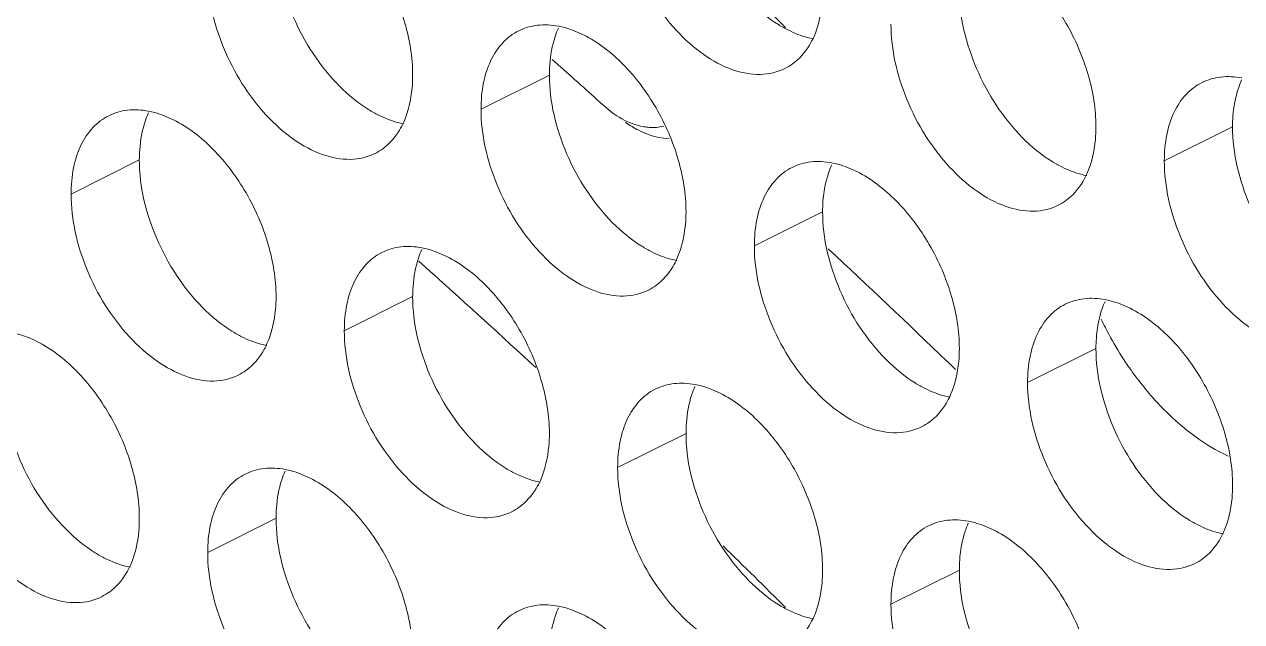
# Model space of a CAD drawing. Header units: millimetres. Extents: x 0 to 2524, y 0 to 1785.
# Drawn here: x 1880.57 to 1890.65, y 767.51 to 772.45 of the extents above; entities that cross this region are included whole.
import ezdxf

# ---------------------------------------------------------------- set-up
doc = ezdxf.new("R2010")
doc.units = ezdxf.units.MM
doc.header["$LTSCALE"] = 0.1
doc.layers.add('标注', color=251, linetype='Continuous', lineweight=9)

msp = doc.modelspace()

# ---------------------------------------------------------------- linework, layer by layer
at = {"layer": '标注'}
for p, q in [((1884.939, 772.161), (1884.988, 772.117)), ((1884.916, 772.033), (1884.35, 771.75)), ((1890.572, 771.605), (1890.007, 771.322)), ((1881.521, 771.33), (1880.956, 771.047)), ((1887.178, 770.902), (1886.613, 770.619)), ((1883.953, 770.386), (1883.836, 770.491)), ((1883.784, 770.199), (1883.218, 769.916)), ((1889.441, 769.77), (1888.875, 769.487)), ((1888.208, 769.664), (1888.279, 769.595)), ((1886.047, 769.067), (1885.481, 768.784)), ((1882.653, 768.364), (1882.087, 768.081)), ((1888.31, 767.936), (1887.744, 767.653))]:
    msp.add_line(p, q, dxfattribs=at)
for centre, radius, start, end in [((1829.301, 714.53), 81.647, 45.16201, 45.67129), ((1885.66, 772.122), 0.734, 155.8796, 161.7803), ((1833.02, 713.716), 78.176, 47.97131, 48.33614), ((1886.664, 772.492), 0.453, 296.5256, 305.9034), ((1891.317, 771.693), 0.734, 155.8796, 161.7803), ((1882.266, 771.419), 0.734, 155.8796, 161.7803), ((1885.998, 772.493), 0.953, 227.9166, 233.0726), ((1886.092, 772.426), 0.956, 235.0876, 239.0229), ((1883.27, 771.789), 0.453, 296.5256, 305.9034), ((1887.923, 770.99), 0.734, 155.8796, 161.7803), ((1888.927, 771.361), 0.453, 296.5256, 305.9034), ((1884.529, 770.288), 0.734, 155.8796, 161.7803), ((1833.151, 712.505), 79.362, 46.07282, 47.05003), ((1832.056, 712.632), 77.646, 47.20853, 48.05794), ((1885.533, 770.658), 0.453, 296.5256, 305.9034), ((1890.186, 769.859), 0.734, 155.8796, 161.7803), ((1892.135, 771.281), 2.939, 205.5487, 207.1015), ((1892.116, 771.27), 2.917, 207.094, 211.9104), ((1882.138, 769.955), 0.453, 296.5256, 305.9034), ((1886.791, 769.156), 0.734, 155.8796, 161.7803), ((1887.795, 769.527), 0.453, 296.5256, 305.9034), ((1883.397, 768.453), 0.734, 155.8796, 161.7803), ((1884.401, 768.824), 0.453, 296.5256, 305.9034), ((1889.054, 768.025), 0.734, 155.8796, 161.7803), ((1829.301, 709.73), 81.647, 45.16201, 45.67129), ((1890.058, 768.395), 0.453, 296.5256, 305.9034), ((1881.007, 768.121), 0.453, 296.5256, 305.9034), ((1885.66, 767.322), 0.734, 155.8796, 161.7803)]:
    msp.add_arc(centre, radius, start, end, dxfattribs=at)
for points, knots in [([(1886.866, 772.087), (1886.804, 772.056), (1886.654, 772.022), (1886.416, 772.069), (1886.178, 772.2), (1885.87, 772.478), (1885.584, 772.94), (1885.481, 773.373), (1885.481, 773.584)], [0, 0, 0, 0, 0.090718, 0.191742, 0.308104, 0.439279, 0.725532, 1, 1, 1, 1]), ([(1882.936, 773.496), (1883.056, 773.436), (1883.287, 773.256), (1883.553, 772.898), (1883.734, 772.479), (1883.784, 772.178), (1883.784, 772.033)], [0, 0, 0, 0, 0.229676, 0.488215, 0.753207, 1, 1, 1, 1]), ([(1883.177, 771.942), (1883.015, 772.105), (1882.764, 772.492), (1882.653, 772.943), (1882.653, 773.164)], [0, 0, 0, 0, 0.508684, 1, 1, 1, 1]), ([(1888.592, 773.068), (1888.713, 773.008), (1888.944, 772.827), (1889.21, 772.469), (1889.391, 772.051), (1889.441, 771.749), (1889.441, 771.605)], [0, 0, 0, 0, 0.229676, 0.488215, 0.753207, 1, 1, 1, 1]), ([(1883.472, 771.384), (1883.41, 771.353), (1883.26, 771.319), (1883.022, 771.367), (1882.784, 771.497), (1882.476, 771.775), (1882.19, 772.237), (1882.087, 772.67), (1882.087, 772.881)], [0, 0, 0, 0, 0.090718, 0.191742, 0.308104, 0.439279, 0.725532, 1, 1, 1, 1]), ([(1887.178, 772.736), (1887.178, 772.7), (1887.173, 772.568), (1887.143, 772.435), (1887.104, 772.347)], [0, 0, 0, 0, 0.268874, 1, 1, 1, 1]), ([(1888.833, 771.514), (1888.672, 771.677), (1888.421, 772.064), (1888.31, 772.514), (1888.31, 772.736)], [0, 0, 0, 0, 0.508684, 1, 1, 1, 1]), ([(1886.895, 772.404), (1886.867, 772.418), (1886.749, 772.484), (1886.644, 772.572), (1886.571, 772.645)], [0, 0, 0, 0, 0.235002, 1, 1, 1, 1]), ([(1884.35, 771.75), (1884.35, 771.823), (1884.362, 771.962), (1884.421, 772.152), (1884.52, 772.304), (1884.613, 772.375), (1884.662, 772.399)], [0, 0, 0, 0, 0.289235, 0.54966, 0.782932, 1, 1, 1, 1]), ([(1884.662, 772.399), (1884.71, 772.423), (1884.82, 772.455), (1884.934, 772.448), (1884.991, 772.437)], [0, 0, 0, 0, 0.482538, 1, 1, 1, 1]), ([(1884.991, 772.437), (1885.008, 772.434), (1885.079, 772.417), (1885.148, 772.39), (1885.198, 772.365)], [0, 0, 0, 0, 0.238696, 1, 1, 1, 1]), ([(1887.103, 772.332), (1887.086, 772.335), (1887.014, 772.351), (1886.945, 772.379), (1886.895, 772.404)], [0, 0, 0, 0, 0.238696, 1, 1, 1, 1]), ([(1889.129, 770.956), (1889.067, 770.924), (1888.917, 770.89), (1888.679, 770.938), (1888.44, 771.069), (1888.133, 771.346), (1887.847, 771.809), (1887.744, 772.241), (1887.744, 772.453)], [0, 0, 0, 0, 0.090718, 0.191742, 0.308104, 0.439279, 0.725532, 1, 1, 1, 1]), ([(1884.916, 772.033), (1884.916, 772.061), (1884.919, 772.169), (1884.938, 772.276), (1884.963, 772.351)], [0, 0, 0, 0, 0.264225, 1, 1, 1, 1]), ([(1885.198, 772.365), (1885.319, 772.305), (1885.55, 772.124), (1885.816, 771.766), (1885.997, 771.348), (1886.047, 771.046), (1886.047, 770.902)], [0, 0, 0, 0, 0.229676, 0.488215, 0.753207, 1, 1, 1, 1]), ([(1887.104, 772.347), (1887.093, 772.324), (1887.05, 772.24), (1886.986, 772.166), (1886.93, 772.125)], [0, 0, 0, 0, 0.265525, 1, 1, 1, 1]), ([(1883.784, 772.033), (1883.784, 771.997), (1883.778, 771.865), (1883.749, 771.732), (1883.71, 771.644)], [0, 0, 0, 0, 0.268874, 1, 1, 1, 1]), ([(1885.439, 770.811), (1885.278, 770.974), (1885.027, 771.361), (1884.916, 771.811), (1884.916, 772.033)], [0, 0, 0, 0, 0.508684, 1, 1, 1, 1]), ([(1890.319, 771.971), (1890.367, 771.995), (1890.477, 772.026), (1890.591, 772.02), (1890.648, 772.009)], [0, 0, 0, 0, 0.482538, 1, 1, 1, 1]), ([(1883.501, 771.701), (1883.473, 771.715), (1883.355, 771.782), (1883.249, 771.869), (1883.177, 771.942)], [0, 0, 0, 0, 0.235002, 1, 1, 1, 1]), ([(1890.007, 771.322), (1890.007, 771.395), (1890.019, 771.533), (1890.078, 771.724), (1890.177, 771.876), (1890.27, 771.946), (1890.319, 771.971)], [0, 0, 0, 0, 0.289235, 0.54966, 0.782932, 1, 1, 1, 1]), ([(1890.572, 771.605), (1890.572, 771.633), (1890.576, 771.74), (1890.595, 771.848), (1890.62, 771.923)], [0, 0, 0, 0, 0.264225, 1, 1, 1, 1]), ([(1880.956, 771.047), (1880.956, 771.12), (1880.968, 771.259), (1881.027, 771.449), (1881.126, 771.601), (1881.219, 771.672), (1881.268, 771.696)], [0, 0, 0, 0, 0.289235, 0.54966, 0.782932, 1, 1, 1, 1]), ([(1881.268, 771.696), (1881.316, 771.72), (1881.426, 771.752), (1881.54, 771.745), (1881.597, 771.734)], [0, 0, 0, 0, 0.482538, 1, 1, 1, 1]), ([(1881.597, 771.734), (1881.614, 771.731), (1881.685, 771.714), (1881.754, 771.687), (1881.804, 771.662)], [0, 0, 0, 0, 0.238696, 1, 1, 1, 1]), ([(1883.709, 771.629), (1883.692, 771.632), (1883.62, 771.649), (1883.551, 771.676), (1883.501, 771.701)], [0, 0, 0, 0, 0.238696, 1, 1, 1, 1]), ([(1885.735, 770.253), (1885.672, 770.221), (1885.522, 770.187), (1885.285, 770.235), (1885.046, 770.366), (1884.738, 770.643), (1884.452, 771.106), (1884.35, 771.538), (1884.35, 771.75)], [0, 0, 0, 0, 0.090718, 0.191742, 0.308104, 0.439279, 0.725532, 1, 1, 1, 1]), ([(1885.425, 771.731), (1885.447, 771.714), (1885.53, 771.658), (1885.625, 771.617), (1885.698, 771.605)], [0, 0, 0, 0, 0.272237, 1, 1, 1, 1]), ([(1881.521, 771.33), (1881.521, 771.358), (1881.525, 771.466), (1881.544, 771.573), (1881.569, 771.648)], [0, 0, 0, 0, 0.264225, 1, 1, 1, 1]), ([(1881.804, 771.662), (1881.925, 771.602), (1882.155, 771.421), (1882.422, 771.063), (1882.603, 770.645), (1882.653, 770.344), (1882.653, 770.199)], [0, 0, 0, 0, 0.229676, 0.488215, 0.753207, 1, 1, 1, 1]), ([(1883.71, 771.644), (1883.699, 771.621), (1883.656, 771.537), (1883.592, 771.463), (1883.536, 771.422)], [0, 0, 0, 0, 0.265525, 1, 1, 1, 1]), ([(1885.6, 771.606), (1885.618, 771.595), (1885.687, 771.557), (1885.763, 771.528), (1885.82, 771.516)], [0, 0, 0, 0, 0.26533, 1, 1, 1, 1]), ([(1885.698, 771.605), (1885.712, 771.602), (1885.767, 771.595), (1885.823, 771.6), (1885.863, 771.611)], [0, 0, 0, 0, 0.262378, 1, 1, 1, 1]), ([(1889.441, 771.605), (1889.441, 771.569), (1889.435, 771.437), (1889.406, 771.304), (1889.366, 771.216)], [0, 0, 0, 0, 0.268874, 1, 1, 1, 1]), ([(1891.096, 770.382), (1890.935, 770.545), (1890.684, 770.932), (1890.572, 771.383), (1890.572, 771.605)], [0, 0, 0, 0, 0.508684, 1, 1, 1, 1]), ([(1889.158, 771.272), (1889.13, 771.287), (1889.012, 771.353), (1888.906, 771.44), (1888.833, 771.514)], [0, 0, 0, 0, 0.235002, 1, 1, 1, 1]), ([(1882.045, 770.108), (1881.884, 770.271), (1881.633, 770.658), (1881.521, 771.108), (1881.521, 771.33)], [0, 0, 0, 0, 0.508684, 1, 1, 1, 1]), ([(1886.925, 771.268), (1886.973, 771.292), (1887.083, 771.324), (1887.197, 771.317), (1887.253, 771.306)], [0, 0, 0, 0, 0.482538, 1, 1, 1, 1]), ([(1887.253, 771.306), (1887.271, 771.303), (1887.342, 771.286), (1887.411, 771.259), (1887.461, 771.234)], [0, 0, 0, 0, 0.238696, 1, 1, 1, 1]), ([(1891.392, 769.824), (1891.329, 769.793), (1891.179, 769.759), (1890.942, 769.807), (1890.703, 769.937), (1890.395, 770.215), (1890.109, 770.678), (1890.007, 771.11), (1890.007, 771.322)], [0, 0, 0, 0, 0.090718, 0.191742, 0.308104, 0.439279, 0.725532, 1, 1, 1, 1]), ([(1886.613, 770.619), (1886.613, 770.692), (1886.625, 770.83), (1886.684, 771.021), (1886.783, 771.173), (1886.876, 771.243), (1886.925, 771.268)], [0, 0, 0, 0, 0.289235, 0.54966, 0.782932, 1, 1, 1, 1]), ([(1887.178, 770.902), (1887.178, 770.93), (1887.182, 771.037), (1887.201, 771.145), (1887.226, 771.22)], [0, 0, 0, 0, 0.264225, 1, 1, 1, 1]), ([(1887.461, 771.234), (1887.582, 771.173), (1887.812, 770.993), (1888.079, 770.635), (1888.26, 770.216), (1888.31, 769.915), (1888.31, 769.77)], [0, 0, 0, 0, 0.229676, 0.488215, 0.753207, 1, 1, 1, 1]), ([(1889.366, 771.2), (1889.349, 771.203), (1889.277, 771.22), (1889.208, 771.247), (1889.158, 771.272)], [0, 0, 0, 0, 0.238696, 1, 1, 1, 1]), ([(1889.366, 771.216), (1889.356, 771.193), (1889.313, 771.109), (1889.249, 771.035), (1889.192, 770.994)], [0, 0, 0, 0, 0.265525, 1, 1, 1, 1]), ([(1882.341, 769.55), (1882.278, 769.518), (1882.128, 769.484), (1881.891, 769.532), (1881.652, 769.663), (1881.344, 769.94), (1881.058, 770.403), (1880.956, 770.835), (1880.956, 771.047)], [0, 0, 0, 0, 0.090718, 0.191742, 0.308104, 0.439279, 0.725532, 1, 1, 1, 1]), ([(1886.047, 770.902), (1886.047, 770.866), (1886.041, 770.734), (1886.012, 770.601), (1885.972, 770.513)], [0, 0, 0, 0, 0.268874, 1, 1, 1, 1]), ([(1887.702, 769.68), (1887.541, 769.842), (1887.29, 770.229), (1887.178, 770.68), (1887.178, 770.902)], [0, 0, 0, 0, 0.508684, 1, 1, 1, 1]), ([(1885.764, 770.569), (1885.736, 770.584), (1885.618, 770.65), (1885.512, 770.737), (1885.439, 770.811)], [0, 0, 0, 0, 0.235002, 1, 1, 1, 1]), ([(1883.53, 770.565), (1883.579, 770.589), (1883.689, 770.621), (1883.802, 770.614), (1883.859, 770.603)], [0, 0, 0, 0, 0.482538, 1, 1, 1, 1]), ([(1883.859, 770.603), (1883.877, 770.6), (1883.948, 770.583), (1884.017, 770.556), (1884.067, 770.531)], [0, 0, 0, 0, 0.238696, 1, 1, 1, 1]), ([(1887.998, 769.121), (1887.935, 769.09), (1887.785, 769.056), (1887.547, 769.104), (1887.309, 769.234), (1887.001, 769.512), (1886.715, 769.975), (1886.613, 770.407), (1886.613, 770.619)], [0, 0, 0, 0, 0.090718, 0.191742, 0.308104, 0.439279, 0.725532, 1, 1, 1, 1]), ([(1883.218, 769.916), (1883.218, 769.989), (1883.23, 770.128), (1883.29, 770.318), (1883.389, 770.47), (1883.481, 770.54), (1883.53, 770.565)], [0, 0, 0, 0, 0.289235, 0.54966, 0.782932, 1, 1, 1, 1]), ([(1883.784, 770.199), (1883.784, 770.227), (1883.788, 770.334), (1883.807, 770.442), (1883.832, 770.517)], [0, 0, 0, 0, 0.264225, 1, 1, 1, 1]), ([(1884.067, 770.531), (1884.188, 770.47), (1884.418, 770.29), (1884.684, 769.932), (1884.866, 769.513), (1884.916, 769.212), (1884.916, 769.067)], [0, 0, 0, 0, 0.229676, 0.488215, 0.753207, 1, 1, 1, 1]), ([(1885.972, 770.497), (1885.955, 770.501), (1885.883, 770.517), (1885.814, 770.544), (1885.764, 770.569)], [0, 0, 0, 0, 0.238696, 1, 1, 1, 1]), ([(1885.972, 770.513), (1885.962, 770.49), (1885.919, 770.406), (1885.855, 770.332), (1885.798, 770.291)], [0, 0, 0, 0, 0.265525, 1, 1, 1, 1]), ([(1882.653, 770.199), (1882.653, 770.163), (1882.647, 770.031), (1882.618, 769.898), (1882.578, 769.81)], [0, 0, 0, 0, 0.268874, 1, 1, 1, 1]), ([(1884.308, 768.977), (1884.146, 769.139), (1883.895, 769.527), (1883.784, 769.977), (1883.784, 770.199)], [0, 0, 0, 0, 0.508684, 1, 1, 1, 1]), ([(1889.187, 770.136), (1889.236, 770.16), (1889.346, 770.192), (1889.459, 770.185), (1889.516, 770.174)], [0, 0, 0, 0, 0.482538, 1, 1, 1, 1]), ([(1882.37, 769.866), (1882.342, 769.881), (1882.224, 769.947), (1882.118, 770.035), (1882.045, 770.108)], [0, 0, 0, 0, 0.235002, 1, 1, 1, 1]), ([(1888.875, 769.487), (1888.875, 769.56), (1888.887, 769.699), (1888.946, 769.889), (1889.046, 770.042), (1889.138, 770.112), (1889.187, 770.136)], [0, 0, 0, 0, 0.289235, 0.54966, 0.782932, 1, 1, 1, 1]), ([(1889.441, 769.77), (1889.441, 769.799), (1889.445, 769.906), (1889.464, 770.013), (1889.488, 770.089)], [0, 0, 0, 0, 0.264225, 1, 1, 1, 1]), ([(1889.516, 770.174), (1889.533, 770.171), (1889.605, 770.155), (1889.674, 770.127), (1889.724, 770.102)], [0, 0, 0, 0, 0.238696, 1, 1, 1, 1]), ([(1889.724, 770.102), (1889.845, 770.042), (1890.075, 769.862), (1890.341, 769.504), (1890.522, 769.085), (1890.572, 768.784), (1890.572, 768.639)], [0, 0, 0, 0, 0.229676, 0.488215, 0.753207, 1, 1, 1, 1]), ([(1880.465, 769.9), (1880.482, 769.897), (1880.554, 769.88), (1880.623, 769.853), (1880.673, 769.828)], [0, 0, 0, 0, 0.238696, 1, 1, 1, 1]), ([(1884.604, 768.418), (1884.541, 768.387), (1884.391, 768.353), (1884.153, 768.401), (1883.915, 768.531), (1883.607, 768.809), (1883.321, 769.272), (1883.218, 769.704), (1883.218, 769.916)], [0, 0, 0, 0, 0.090718, 0.191742, 0.308104, 0.439279, 0.725532, 1, 1, 1, 1]), ([(1880.673, 769.828), (1880.794, 769.767), (1881.024, 769.587), (1881.29, 769.229), (1881.471, 768.81), (1881.521, 768.509), (1881.521, 768.364)], [0, 0, 0, 0, 0.229676, 0.488215, 0.753207, 1, 1, 1, 1]), ([(1882.578, 769.794), (1882.56, 769.798), (1882.489, 769.814), (1882.42, 769.841), (1882.37, 769.866)], [0, 0, 0, 0, 0.238696, 1, 1, 1, 1]), ([(1882.578, 769.81), (1882.568, 769.787), (1882.525, 769.703), (1882.461, 769.629), (1882.404, 769.588)], [0, 0, 0, 0, 0.265525, 1, 1, 1, 1]), ([(1888.027, 769.438), (1887.998, 769.452), (1887.88, 769.519), (1887.775, 769.606), (1887.702, 769.68)], [0, 0, 0, 0, 0.235002, 1, 1, 1, 1]), ([(1888.31, 769.77), (1888.31, 769.735), (1888.304, 769.602), (1888.275, 769.47), (1888.235, 769.381)], [0, 0, 0, 0, 0.268874, 1, 1, 1, 1]), ([(1889.965, 768.548), (1889.803, 768.711), (1889.552, 769.098), (1889.441, 769.549), (1889.441, 769.77)], [0, 0, 0, 0, 0.508684, 1, 1, 1, 1]), ([(1889.64, 769.728), (1889.661, 769.694), (1889.748, 769.561), (1889.847, 769.435), (1889.926, 769.346)], [0, 0, 0, 0, 0.254374, 1, 1, 1, 1]), ([(1880.914, 768.274), (1880.752, 768.436), (1880.501, 768.824), (1880.39, 769.274), (1880.39, 769.496)], [0, 0, 0, 0, 0.508684, 1, 1, 1, 1]), ([(1885.793, 769.433), (1885.841, 769.457), (1885.952, 769.489), (1886.065, 769.482), (1886.122, 769.472)], [0, 0, 0, 0, 0.482538, 1, 1, 1, 1]), ([(1890.26, 767.99), (1890.198, 767.959), (1890.048, 767.925), (1889.81, 767.972), (1889.572, 768.103), (1889.264, 768.381), (1888.978, 768.843), (1888.875, 769.276), (1888.875, 769.487)], [0, 0, 0, 0, 0.090718, 0.191742, 0.308104, 0.439279, 0.725532, 1, 1, 1, 1]), ([(1885.481, 768.784), (1885.481, 768.857), (1885.493, 768.996), (1885.552, 769.186), (1885.652, 769.339), (1885.744, 769.409), (1885.793, 769.433)], [0, 0, 0, 0, 0.289235, 0.54966, 0.782932, 1, 1, 1, 1]), ([(1886.047, 769.067), (1886.047, 769.096), (1886.051, 769.203), (1886.069, 769.311), (1886.094, 769.386)], [0, 0, 0, 0, 0.264225, 1, 1, 1, 1]), ([(1886.122, 769.472), (1886.139, 769.468), (1886.211, 769.452), (1886.28, 769.424), (1886.33, 769.399)], [0, 0, 0, 0, 0.238696, 1, 1, 1, 1]), ([(1886.33, 769.399), (1886.45, 769.339), (1886.681, 769.159), (1886.947, 768.801), (1887.128, 768.382), (1887.178, 768.081), (1887.178, 767.936)], [0, 0, 0, 0, 0.229676, 0.488215, 0.753207, 1, 1, 1, 1]), ([(1888.235, 769.366), (1888.217, 769.369), (1888.146, 769.386), (1888.077, 769.413), (1888.027, 769.438)], [0, 0, 0, 0, 0.238696, 1, 1, 1, 1]), ([(1888.235, 769.381), (1888.225, 769.358), (1888.181, 769.274), (1888.117, 769.2), (1888.061, 769.16)], [0, 0, 0, 0, 0.265525, 1, 1, 1, 1]), ([(1889.926, 769.346), (1889.945, 769.325), (1890.022, 769.243), (1890.105, 769.166), (1890.17, 769.113)], [0, 0, 0, 0, 0.256131, 1, 1, 1, 1]), ([(1881.21, 767.715), (1881.147, 767.684), (1880.997, 767.65), (1880.759, 767.698), (1880.521, 767.829), (1880.213, 768.106), (1879.927, 768.569), (1879.824, 769.001), (1879.824, 769.213)], [0, 0, 0, 0, 0.090718, 0.191742, 0.308104, 0.439279, 0.725532, 1, 1, 1, 1]), ([(1890.17, 769.113), (1890.199, 769.088), (1890.314, 769), (1890.439, 768.924), (1890.536, 768.879)], [0, 0, 0, 0, 0.262334, 1, 1, 1, 1]), ([(1884.633, 768.735), (1884.604, 768.749), (1884.486, 768.816), (1884.381, 768.903), (1884.308, 768.977)], [0, 0, 0, 0, 0.235002, 1, 1, 1, 1]), ([(1884.916, 769.067), (1884.916, 769.032), (1884.91, 768.899), (1884.881, 768.767), (1884.841, 768.678)], [0, 0, 0, 0, 0.268874, 1, 1, 1, 1]), ([(1886.571, 767.845), (1886.409, 768.008), (1886.158, 768.395), (1886.047, 768.846), (1886.047, 769.067)], [0, 0, 0, 0, 0.508684, 1, 1, 1, 1]), ([(1882.399, 768.73), (1882.447, 768.755), (1882.557, 768.786), (1882.671, 768.779), (1882.728, 768.769)], [0, 0, 0, 0, 0.482538, 1, 1, 1, 1]), ([(1882.728, 768.769), (1882.745, 768.765), (1882.817, 768.749), (1882.886, 768.721), (1882.936, 768.696)], [0, 0, 0, 0, 0.238696, 1, 1, 1, 1]), ([(1886.866, 767.287), (1886.804, 767.256), (1886.654, 767.222), (1886.416, 767.269), (1886.178, 767.4), (1885.87, 767.678), (1885.584, 768.14), (1885.481, 768.573), (1885.481, 768.784)], [0, 0, 0, 0, 0.090718, 0.191742, 0.308104, 0.439279, 0.725532, 1, 1, 1, 1]), ([(1882.087, 768.081), (1882.087, 768.154), (1882.099, 768.293), (1882.158, 768.483), (1882.258, 768.636), (1882.35, 768.706), (1882.399, 768.73)], [0, 0, 0, 0, 0.289235, 0.54966, 0.782932, 1, 1, 1, 1]), ([(1882.653, 768.364), (1882.653, 768.393), (1882.656, 768.5), (1882.675, 768.608), (1882.7, 768.683)], [0, 0, 0, 0, 0.264225, 1, 1, 1, 1]), ([(1882.936, 768.696), (1883.056, 768.636), (1883.287, 768.456), (1883.553, 768.098), (1883.734, 767.679), (1883.784, 767.378), (1883.784, 767.233)], [0, 0, 0, 0, 0.229676, 0.488215, 0.753207, 1, 1, 1, 1]), ([(1884.84, 768.663), (1884.823, 768.666), (1884.752, 768.683), (1884.683, 768.71), (1884.633, 768.735)], [0, 0, 0, 0, 0.238696, 1, 1, 1, 1]), ([(1884.841, 768.678), (1884.831, 768.655), (1884.787, 768.572), (1884.723, 768.497), (1884.667, 768.457)], [0, 0, 0, 0, 0.265525, 1, 1, 1, 1]), ([(1890.572, 768.639), (1890.572, 768.603), (1890.567, 768.471), (1890.537, 768.338), (1890.498, 768.25)], [0, 0, 0, 0, 0.268874, 1, 1, 1, 1]), ([(1890.29, 768.307), (1890.261, 768.321), (1890.143, 768.387), (1890.038, 768.475), (1889.965, 768.548)], [0, 0, 0, 0, 0.235002, 1, 1, 1, 1]), ([(1881.521, 768.364), (1881.521, 768.329), (1881.516, 768.196), (1881.487, 768.064), (1881.447, 767.975)], [0, 0, 0, 0, 0.268874, 1, 1, 1, 1]), ([(1883.177, 767.142), (1883.015, 767.305), (1882.764, 767.692), (1882.653, 768.143), (1882.653, 768.364)], [0, 0, 0, 0, 0.508684, 1, 1, 1, 1]), ([(1881.239, 768.032), (1881.21, 768.046), (1881.092, 768.113), (1880.987, 768.2), (1880.914, 768.274)], [0, 0, 0, 0, 0.235002, 1, 1, 1, 1]), ([(1887.744, 767.653), (1887.744, 767.726), (1887.756, 767.865), (1887.815, 768.055), (1887.914, 768.207), (1888.007, 768.278), (1888.056, 768.302)], [0, 0, 0, 0, 0.289235, 0.54966, 0.782932, 1, 1, 1, 1]), ([(1888.056, 768.302), (1888.104, 768.326), (1888.214, 768.358), (1888.328, 768.351), (1888.385, 768.34)], [0, 0, 0, 0, 0.482538, 1, 1, 1, 1]), ([(1888.385, 768.34), (1888.402, 768.337), (1888.474, 768.32), (1888.543, 768.293), (1888.592, 768.268)], [0, 0, 0, 0, 0.238696, 1, 1, 1, 1]), ([(1888.592, 768.268), (1888.713, 768.208), (1888.944, 768.027), (1889.21, 767.669), (1889.391, 767.251), (1889.441, 766.949), (1889.441, 766.805)], [0, 0, 0, 0, 0.229676, 0.488215, 0.753207, 1, 1, 1, 1]), ([(1890.497, 768.235), (1890.48, 768.238), (1890.408, 768.254), (1890.34, 768.282), (1890.29, 768.307)], [0, 0, 0, 0, 0.238696, 1, 1, 1, 1]), ([(1888.31, 767.936), (1888.31, 767.964), (1888.313, 768.072), (1888.332, 768.179), (1888.357, 768.254)], [0, 0, 0, 0, 0.264225, 1, 1, 1, 1]), ([(1890.498, 768.25), (1890.487, 768.227), (1890.444, 768.143), (1890.38, 768.069), (1890.324, 768.028)], [0, 0, 0, 0, 0.265525, 1, 1, 1, 1]), ([(1883.472, 766.584), (1883.41, 766.553), (1883.26, 766.519), (1883.022, 766.567), (1882.784, 766.697), (1882.476, 766.975), (1882.19, 767.437), (1882.087, 767.87), (1882.087, 768.081)], [0, 0, 0, 0, 0.090718, 0.191742, 0.308104, 0.439279, 0.725532, 1, 1, 1, 1]), ([(1881.446, 767.96), (1881.429, 767.963), (1881.357, 767.98), (1881.289, 768.007), (1881.239, 768.032)], [0, 0, 0, 0, 0.238696, 1, 1, 1, 1]), ([(1881.447, 767.975), (1881.437, 767.953), (1881.393, 767.869), (1881.329, 767.794), (1881.273, 767.754)], [0, 0, 0, 0, 0.265525, 1, 1, 1, 1]), ([(1887.178, 767.936), (1887.178, 767.9), (1887.173, 767.768), (1887.143, 767.635), (1887.104, 767.547)], [0, 0, 0, 0, 0.268874, 1, 1, 1, 1]), ([(1888.833, 766.714), (1888.672, 766.877), (1888.421, 767.264), (1888.31, 767.714), (1888.31, 767.936)], [0, 0, 0, 0, 0.508684, 1, 1, 1, 1]), ([(1886.895, 767.604), (1886.867, 767.618), (1886.749, 767.684), (1886.644, 767.772), (1886.571, 767.845)], [0, 0, 0, 0, 0.235002, 1, 1, 1, 1]), ([(1884.35, 766.95), (1884.35, 767.023), (1884.362, 767.162), (1884.421, 767.352), (1884.52, 767.504), (1884.613, 767.575), (1884.662, 767.599)], [0, 0, 0, 0, 0.289235, 0.54966, 0.782932, 1, 1, 1, 1]), ([(1884.662, 767.599), (1884.71, 767.623), (1884.82, 767.655), (1884.934, 767.648), (1884.991, 767.637)], [0, 0, 0, 0, 0.482538, 1, 1, 1, 1]), ([(1884.991, 767.637), (1885.008, 767.634), (1885.079, 767.617), (1885.148, 767.59), (1885.198, 767.565)], [0, 0, 0, 0, 0.238696, 1, 1, 1, 1]), ([(1885.198, 767.565), (1885.319, 767.505), (1885.55, 767.324), (1885.816, 766.966), (1885.997, 766.548), (1886.047, 766.246), (1886.047, 766.102)], [0, 0, 0, 0, 0.229676, 0.488215, 0.753207, 1, 1, 1, 1]), ([(1887.103, 767.532), (1887.086, 767.535), (1887.014, 767.551), (1886.945, 767.579), (1886.895, 767.604)], [0, 0, 0, 0, 0.238696, 1, 1, 1, 1]), ([(1889.129, 766.156), (1889.067, 766.124), (1888.917, 766.09), (1888.679, 766.138), (1888.44, 766.269), (1888.133, 766.546), (1887.847, 767.009), (1887.744, 767.441), (1887.744, 767.653)], [0, 0, 0, 0, 0.090718, 0.191742, 0.308104, 0.439279, 0.725532, 1, 1, 1, 1]), ([(1884.916, 767.233), (1884.916, 767.261), (1884.919, 767.369), (1884.938, 767.476), (1884.963, 767.551)], [0, 0, 0, 0, 0.264225, 1, 1, 1, 1]), ([(1887.104, 767.547), (1887.093, 767.524), (1887.05, 767.44), (1886.986, 767.366), (1886.93, 767.325)], [0, 0, 0, 0, 0.265525, 1, 1, 1, 1])]:
    msp.add_open_spline(points, degree=3, knots=knots, dxfattribs=at)
msp.add_open_spline([(1885.82, 771.516), (1885.849, 771.51), (1885.878, 771.507), (1885.908, 771.506)], degree=3, dxfattribs=at)

doc.saveas('drawing.dxf')
